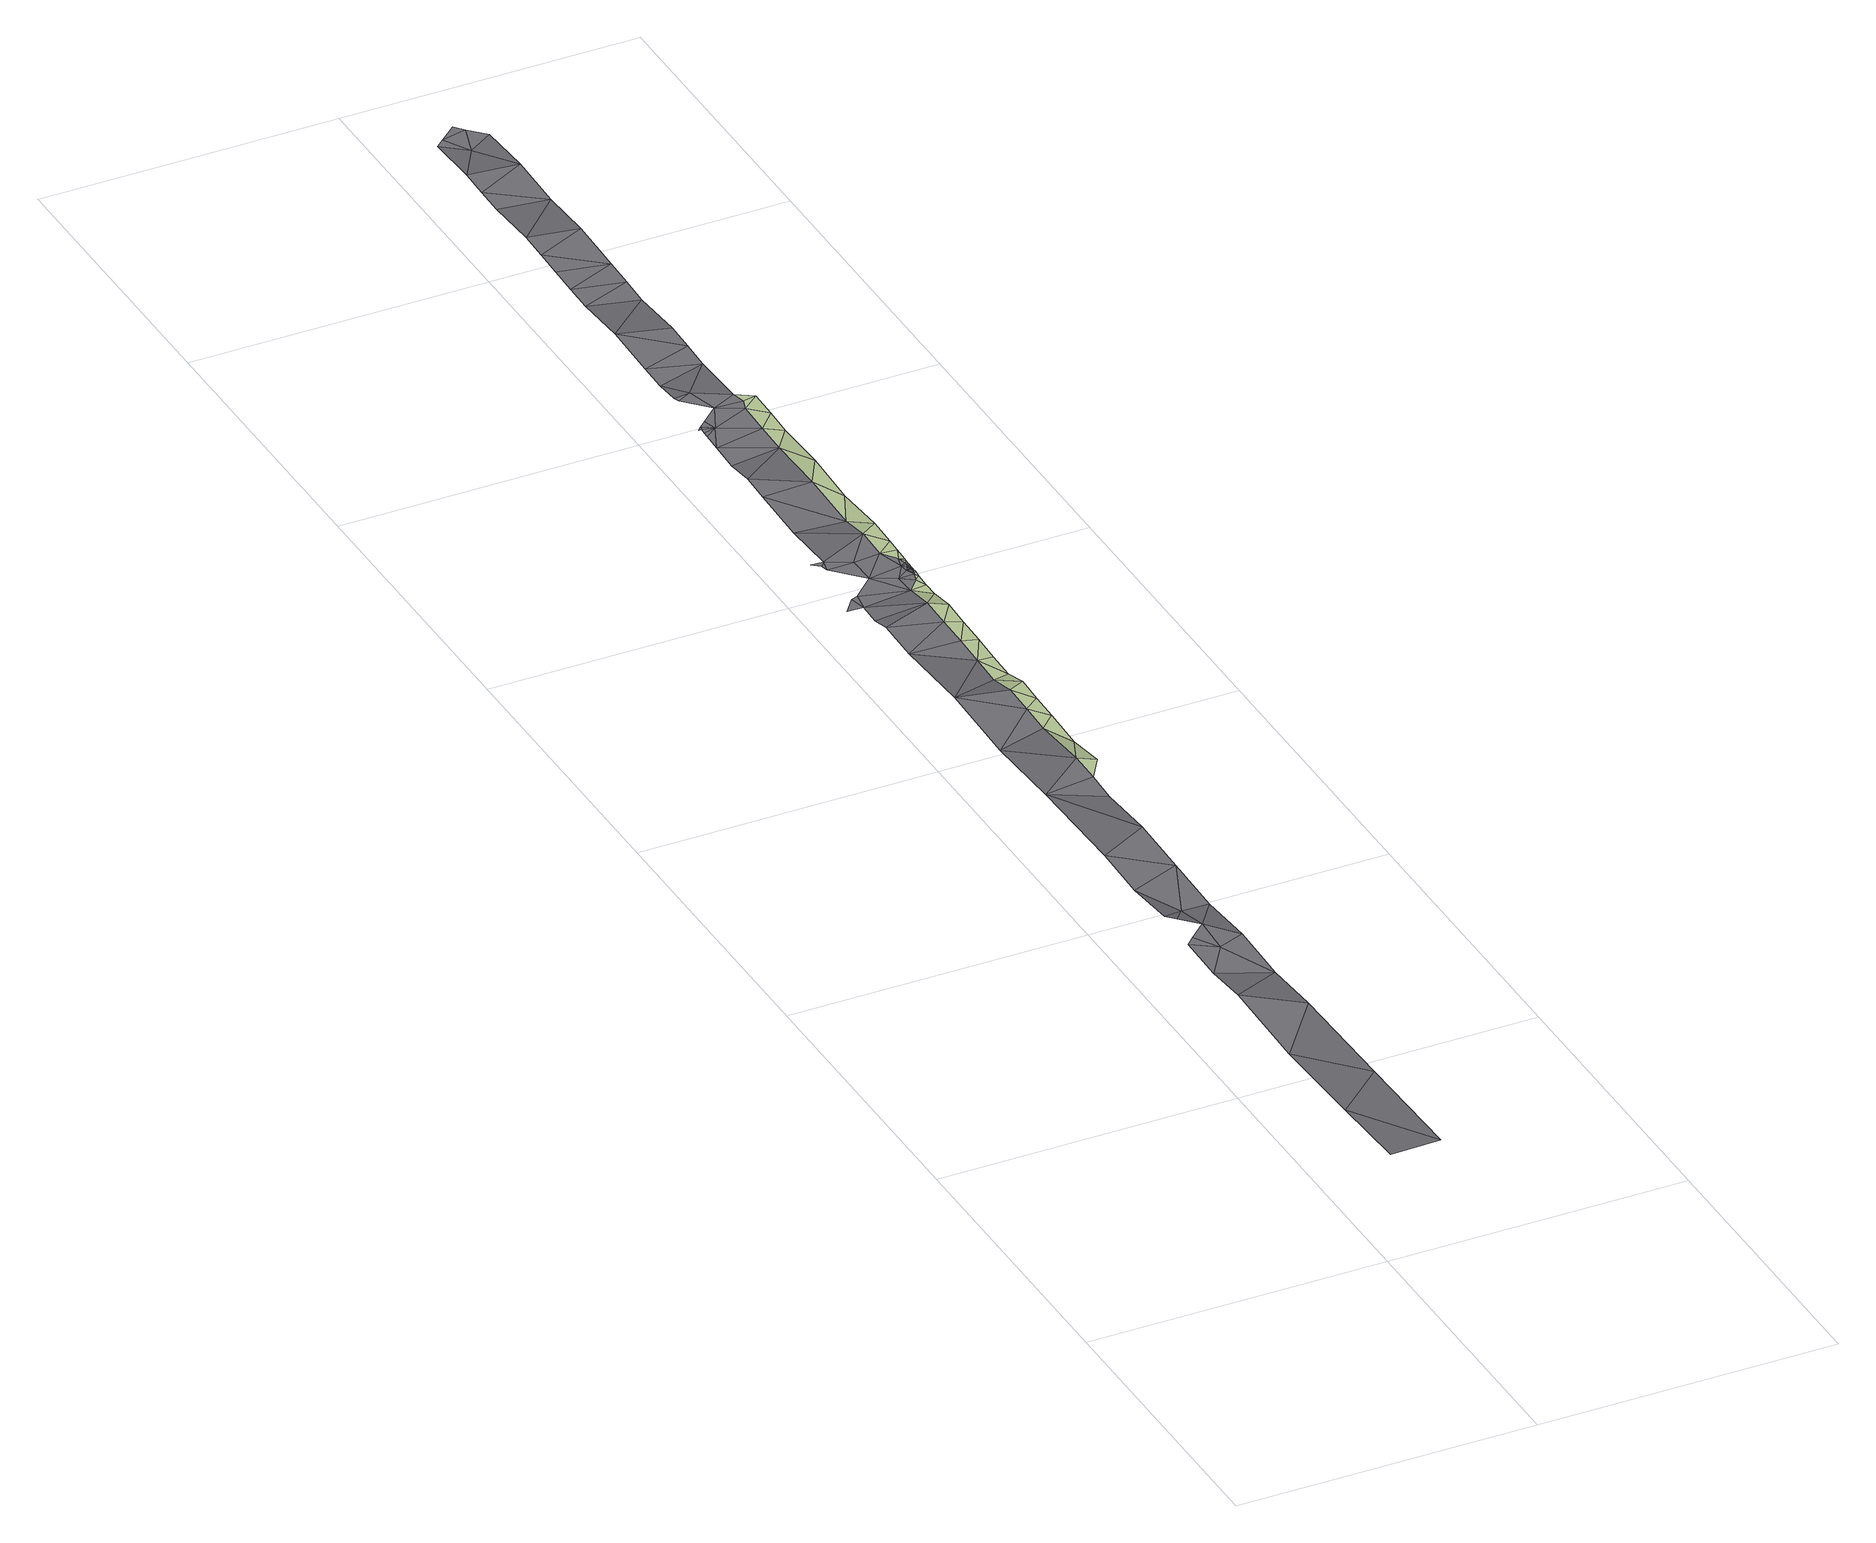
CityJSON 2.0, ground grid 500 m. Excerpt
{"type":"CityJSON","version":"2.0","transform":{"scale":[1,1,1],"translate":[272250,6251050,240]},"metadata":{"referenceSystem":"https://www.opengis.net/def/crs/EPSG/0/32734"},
"CityObjects":{
"terrain1":{"type":"TINRelief","geometry":[{"type":"CompositeSurface","lod":"1","boundaries":[[[0,1,2]],[[3,1,0]],[[1,3,4]],[[4,3,5]],[[5,6,4]],[[5,7,6]],[[7,8,6]],[[8,7,9]],[[9,10,8]],[[9,11,10]],[[11,12,10]],[[12,11,13]],[[12,14,15]],[[14,12,13]],[[16,17,15]],[[14,16,15]],[[18,17,19]],[[17,16,19]],[[20,21,18]],[[20,18,19]],[[20,22,21]],[[21,22,23]],[[22,24,23]],[[25,23,24]],[[26,25,24]],[[27,25,26]],[[27,26,28]],[[29,27,28]],[[28,30,29]],[[31,29,30]],[[30,32,31]],[[32,33,31]],[[34,33,32]],[[35,36,37]],[[35,37,34]],[[38,39,36]],[[36,35,38]],[[40,39,41]],[[39,38,41]],[[42,43,40]],[[41,42,40]],[[44,45,43]],[[42,44,43]],[[46,45,47]],[[48,49,46]],[[45,44,47]],[[47,50,46]],[[51,52,49]],[[46,50,48]],[[51,49,48]],[[52,51,53]],[[53,54,52]],[[55,54,53]],[[54,55,56]],[[56,55,57]],[[56,57,58]],[[58,57,59]],[[59,60,58]],[[60,61,62]],[[61,60,59]],[[63,62,64]],[[62,61,64]],[[64,65,63]]]}]},
"road1":{"type":"Road","attributes":{"highway":"tertiary","name":"Searle Street","surface":"asphalt","lanes":2,"width":8.4},"geometry":[{"type":"MultiSurface","lod":"1","boundaries":[[[66,67,68]],[[69,70,71]],[[72,73,71]],[[74,75,76]],[[75,74,77]],[[21,78,76]],[[76,75,21]],[[79,80,81]],[[27,29,82]],[[25,82,83]],[[21,23,83]],[[84,49,78]],[[58,85,86]],[[87,88,89]],[[90,88,91]],[[90,49,52]],[[92,93,94]],[[54,95,96]],[[88,87,91]],[[67,66,97]],[[98,99,100]],[[101,102,103]],[[99,98,65]],[[63,65,98]],[[63,98,62]],[[104,105,106]],[[101,107,102]],[[98,108,109]],[[88,90,52]],[[110,111,112]],[[113,114,115]],[[116,81,80]],[[117,118,113]],[[99,119,120]],[[121,122,123]],[[124,66,125]],[[1,126,79]],[[121,123,114]],[[117,106,118]],[[127,124,125]],[[126,6,128]],[[2,79,129]],[[18,130,131]],[[132,60,109]],[[114,113,118]],[[133,124,134]],[[135,12,15]],[[129,79,81]],[[95,54,56]],[[136,111,137]],[[111,136,138]],[[108,93,109]],[[120,100,99]],[[105,138,136]],[[126,1,4]],[[110,112,139]],[[43,84,140]],[[31,33,141]],[[84,82,140]],[[82,29,141]],[[39,142,36]],[[40,140,39]],[[34,141,33]],[[34,37,141]],[[142,37,36]],[[142,141,37]],[[40,43,140]],[[27,82,25]],[[141,142,82]],[[29,31,141]],[[140,82,142]],[[140,142,39]],[[25,83,23]],[[45,84,43]],[[45,46,84]],[[58,86,56]],[[109,93,92]],[[49,84,46]],[[84,78,83]],[[85,58,132]],[[109,92,143]],[[132,58,60]],[[109,143,144]],[[109,144,132]],[[98,109,62]],[[65,139,99]],[[119,139,112]],[[70,145,146]],[[67,116,147]],[[68,67,148]],[[116,80,147]],[[84,83,82]],[[21,83,78]],[[149,103,102]],[[150,101,103]],[[102,121,149]],[[91,78,90]],[[78,49,90]],[[106,117,151]],[[66,124,133]],[[134,146,145]],[[66,133,97]],[[147,148,67]],[[116,67,97]],[[10,128,8]],[[115,114,123]],[[130,18,75]],[[12,135,128]],[[139,119,99]],[[12,128,10]],[[17,135,15]],[[135,17,131]],[[18,131,17]],[[1,79,2]],[[104,106,151]],[[138,105,104]],[[111,110,137]],[[95,56,86]],[[52,54,96]],[[8,128,6]],[[75,18,21]],[[62,109,60]],[[127,152,124]],[[134,124,152]],[[52,96,88]],[[107,122,102]],[[121,102,122]],[[146,134,152]],[[6,126,4]],[[70,69,145]],[[71,73,69]]]}]}
},
"vertices":[
[150,1271,117],[124,1288,117],[123,1230,117],[152,1351,101],[127,1405,101],[154,1431,101],[129,1463,101],[155,1482,101],[130,1521,101],[157,1533,101],[132,1579,85],[158,1584,85],[133,1637,85],[159,1635,85],[161,1688,85],[135,1696,85],[162,1741,85],[136,1754,85],[137,1812,85],[164,1794,85],[166,1847,73],[139,1870,73],[166,1873,73],[158,1892,73],[167,1900,73],[163,1908,73],[168,1913,73],[165,1914,73],[168,1916,73],[166,1919,73],[168,1919,73],[167,1922,73],[168,1923,73],[167,1923,73],[168,1924,73],[168,1926,73],[167,1926,73],[167,1925,73],[168,1928,73],[167,1929,73],[166,1932,73],[168,1929,73],[168,1933,73],[165,1936,73],[168,1939,73],[164,1941,73],[161,1957,73],[169,1946,73],[170,1979,73],[142,1981,73],[169,1952,73],[171,2005,73],[144,2040,73],[172,2058,73],[146,2100,60],[175,2164,60],[149,2219,60],[179,2270,60],[153,2338,51],[182,2376,51],[154,2397,51],[184,2429,51],[156,2457,51],[162,2477,51],[185,2481,51],[157,2499,51],
[69,757,146],[67,823,131],[42,786,146],[98,240,175],[17,361,160],[12,165,175],[8,5,190],[92,7,190],[49,1887,73],[55,1859,73],[60,1891,73],[28,1860,73],[98,1927,73],[39,1219,117],[33,1010,131],[118,1055,131],[158,1922,73],[137,1907,73],[156,1937,73],[68,2325,51],[67,2270,60],[50,1988,73],[58,1998,73],[37,1999,73],[97,1976,73],[53,1976,73],[72,2434,51],[74,2441,51],[67,2434,51],[65,2216,60],[62,2107,60],[113,822,131],[115,2479,51],[101,2532,51],[77,2519,51],[112,3379,6],[137,3334,6],[154,3389,6],[84,2895,29],[168,2877,29],[169,2931,29],[97,3366,6],[86,2452,51],[92,2429,51],[162,2661,42],[80,2738,42],[77,2633,42],[88,3052,29],[175,3146,17],[91,3157,17],[116,939,131],[87,3000,29],[172,3039,29],[76,2581,42],[74,2529,51],[178,3254,17],[94,3262,17],[92,3209,17],[65,689,146],[40,730,146],[43,1379,101],[26,716,146],[47,1539,101],[121,1172,117],[54,1819,73],[53,1779,85],[70,2379,51],[110,706,146],[107,590,146],[51,1699,85],[166,2823,29],[163,2715,42],[83,2843,29],[160,2607,42],[162,1930,73],[165,1923,73],[164,1925,73],[71,2424,51],[71,2414,51],[104,473,160],[21,539,160],[31,905,131],[28,800,146],[181,3362,6],[141,3404,6],[85,2948,29],[24,628,146]
]}
